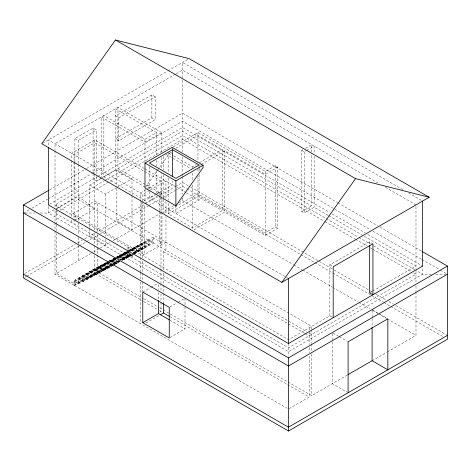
<?xml version="1.0" encoding="UTF-8"?>
<svg xmlns="http://www.w3.org/2000/svg" width="471" height="471" viewBox="0 0 471 471"><rect width="100%" height="100%" fill="white"/><g stroke="black" fill="none" stroke-linecap="round" stroke-linejoin="round"><path stroke-width="0.35" stroke-dasharray="2.35 1.77" d="M145.351 187.458L156.884 171.22M157.302 170.626L170.372 152.233M147.188 189.248L149.395 186.139L147.188 184.868M42.366 143.378L167.258 71.268M167.894 70.903L189.136 58.639M175.548 74.13L55.013 143.726L55.013 150.278M176.183 73.764L182.512 70.108L379.073 183.596M74.883 161.936L74.883 138.627L93.093 128.106L96.408 130.02L96.408 173.722M155.189 96.72L151.88 94.806L115.448 115.842L118.763 117.75L155.189 96.72L155.189 119.663L118.763 140.694L115.448 138.786L151.88 117.75L155.189 119.663M74.883 138.627L78.192 140.535L96.408 130.02M144.338 168.53L94.753 139.899L71.568 153.281L71.568 159.84M49.62 189.854L85.863 168.93M86.499 168.565L182.512 113.134L337.271 202.483M144.98 200.446L103.861 176.707L103.861 115.519L144.98 139.263L156.572 132.569L156.572 155.147M161.541 152.239L161.541 132.569L144.98 142.13L101.377 116.955L101.377 177.414M23.55 213.033L29.273 209.73M31.816 208.264L47.712 199.086M48.348 198.715L91.586 173.752M92.222 173.387L182.512 121.259L370.389 229.73M49.649 204.179L96.902 176.902M97.532 176.531L182.512 127.47L329.629 212.409M93.093 173.269L93.093 179.098L96.408 181.011L100.753 178.497M103.861 176.707L115.448 170.013L146.452 187.911M161.541 132.569L117.933 107.394L117.933 168.583L182.512 131.297L311.672 205.862L311.672 154.877M105.516 239.233L105.516 245.061L89.784 235.977L89.784 184.991L101.771 178.073M102.401 177.708L116.278 169.695L132.01 178.78L132.01 194.8M54.106 209.73L48.389 213.033L39.623 213.033M56.65 208.264L104.326 180.74M104.962 180.369L182.512 135.601L358.29 237.084M57.015 208.576L78.192 196.348L94.753 208.777L75.431 219.928L75.431 215.106L74.053 215.901L140.287 254.14L141.806 253.268L144.291 254.699L144.291 203.713M57.639 211.52L55.013 213.033L288.488 347.833L415.987 274.216L413.444 272.75M60.129 210.078L182.512 139.422L324.378 221.329M173.31 146.805L197.967 132.569L265.303 171.45L275.241 165.71L277.725 167.146L277.725 228.329L265.303 235.5L224.738 212.08L192.451 230.719M175.771 148.253L197.967 135.436L222.253 149.46L222.253 210.643L192.451 227.852L168.159 213.828L168.159 200.723M89.784 184.991L105.516 194.076L116.237 187.882M116.867 187.517L132.01 178.78M94.753 203.955L97.238 202.518L97.238 231.767M145.933 189.701L140.287 192.957L140.287 199.516M148.442 188.247L160.988 181.005L160.988 196.301M149.666 190.414L142.772 194.393L142.772 200.946M150.29 190.049L165.957 181.005L165.957 198.491M173.764 155.883L192.451 166.669L196.254 164.473M199.421 162.642L222.253 149.46M199.41 165.515L200.675 164.785M201.311 164.42L224.738 150.891L265.303 174.317L277.725 167.146M143.696 201.188L154.741 194.811M156.943 193.54L159.469 192.08L161.953 193.516L161.953 196.431M156.29 194.235L149.395 198.214L149.395 191.644M156.914 193.875L172.58 184.832L172.58 181.005M144.921 203.348L157.079 196.33M159.428 194.97L161.953 193.516M24.822 273.486L75.136 244.437M77.686 242.965L82.142 240.393M84.692 238.921L94.83 233.068M95.46 232.703L144.938 204.137M145.574 203.772L157.673 196.784M160.222 195.312L174.871 186.857M175.506 186.487L182.512 182.442L190.154 186.857M24.822 277.307L26.093 276.577M26.729 276.206L78.869 246.103M79.505 245.738L85.863 242.065M86.499 241.7L97.944 235.094M100.488 233.622L148.177 206.092M148.812 205.721L174.882 190.673M175.518 190.308L182.512 186.269L186.333 188.471M55.013 231.243L55.013 274.222L92.805 252.397M93.441 252.032L99.799 248.364M100.435 247.993L110.561 242.147M113.087 240.693L160.417 213.363M161.047 212.998L173.675 205.709M178.727 202.795L182.512 200.605L293.209 264.514M164.461 213.098L197.967 193.758L265.303 232.633L275.241 226.898L277.725 228.329M168.159 213.828L197.967 196.625L222.253 210.643M199.074 174.594L199.074 200.128L175.889 213.51L175.889 206.94M74.053 280.592L94.753 268.641L98.892 271.031L78.192 282.983L74.053 280.592L74.053 285.214L55.013 274.222M78.192 278.361L98.892 266.409L103.031 268.8L82.331 280.751L78.192 278.361L78.192 282.983M82.331 276.13L103.031 264.184L107.17 266.568L86.476 278.52L82.331 276.13L82.331 280.751M86.476 278.52L86.476 273.898L107.17 261.953L107.17 267.369L103.031 264.979L106.905 262.741M86.476 273.898L90.615 276.289L90.615 271.667L108.195 261.517M108.819 261.158L111.309 259.721L115.448 262.111L112.958 263.548M108.595 261.446L94.753 269.441L98.892 271.832L112.11 264.196M109.219 261.087L114.83 257.849M108.371 261.735L98.892 267.21L103.031 269.6L112.51 264.125M108.995 261.376L115.23 257.778M115.848 257.419L119.593 255.258L123.732 257.649L119.993 259.809M109.396 261.305L115.63 257.708M116.249 257.343L123.732 253.027L127.871 255.417L120.393 259.733M109.796 261.228L116.031 257.631M116.655 257.272L126.622 251.514M328.157 215.382L314.151 207.299L304.219 213.033L301.734 211.603L301.734 150.414L302.977 149.696M305.461 148.265L311.672 144.679L311.672 151.962M114.559 258.638L111.309 260.516L115.448 262.906L118.074 261.387M117.055 257.201L128.271 250.725M128.895 250.366L132.01 248.564L136.148 250.955L136.148 246.333L140.287 248.723L133.434 252.686M117.456 257.131L136.148 246.333M107.724 262.906L87.023 274.858L91.162 277.248L111.862 265.297L108.312 263.248M128.448 250.943L119.587 256.053L123.732 258.444L131.338 254.052M129.072 250.578L140.287 244.108L144.426 246.492L144.426 241.876L148.565 244.266L148.565 239.645L152.71 242.035L152.71 237.413L160.988 242.194L159.469 243.071L159.469 211.02M107.47 263.212L91.162 272.627L95.307 275.017L112.863 264.879M109.979 261.764L111.862 260.675L116.001 263.065L113.493 264.514M128.224 251.226L123.732 253.822L127.871 256.212L131.121 254.34M128.848 250.866L144.426 241.876M107.847 263.154L95.307 270.395L99.446 272.786L113.24 264.82M110.355 261.705L116.001 258.444L116.001 263.86L119.764 261.688M129.248 250.796L148.565 239.645M109.478 262.371L99.446 268.164L103.585 270.554L113.617 264.761M110.108 262.006L116.378 258.385M117.008 258.026L120.14 256.212L124.279 258.603L121.771 260.051M72.952 213.669L133.387 248.564L152.71 237.413M109.855 262.312L103.585 265.932L107.724 268.323L113.994 264.702M110.485 261.953L116.755 258.332M117.385 257.967L124.279 253.981L128.418 256.371L121.524 260.357M110.862 261.894L117.132 258.273M117.756 257.908L128.418 251.755L128.418 257.172L124.279 254.782L128.047 252.609M129.425 251.331L111.862 261.47L116.001 263.86M130.049 250.972L132.563 249.524L136.702 251.914L136.702 246.657M117.885 258.155L129.802 251.273M130.426 250.913L136.702 247.293L140.841 249.683L140.841 244.425M128.295 252.303L120.14 257.013L124.279 259.403L133.687 253.969M130.803 250.855L140.841 245.061L144.98 247.452L144.98 242.194M130.555 251.161L144.98 242.83L149.119 245.22L149.119 239.963M130.932 251.102L149.119 240.599M301.734 150.414L304.219 151.85L306.079 150.773M306.703 150.414L314.151 146.116L314.151 153.399M74.053 285.214L97.238 271.832L143.049 298.278M74.606 280.91L74.606 285.532L110.685 264.702M90.615 271.667L94.753 274.057L110.467 264.99M112.734 263.837L117.721 260.958M113.134 263.766L119.369 260.169M107.17 267.369L112.91 264.054M113.535 263.695L119.769 260.092M78.745 283.936L99.446 271.991L95.307 269.6L74.606 281.546L78.745 283.936L78.745 278.679M112.693 264.343L111.309 265.138L107.17 262.747M113.935 263.619L118.298 261.105M120.794 259.662L130.761 253.904M82.884 281.705L103.585 269.759L99.446 267.369L78.745 279.321L82.884 281.705L82.884 276.448M120.57 259.951L131.162 253.834M133.658 252.397L136.148 250.955M87.023 279.48L107.724 267.528L103.585 265.138L82.884 277.089L87.023 279.48L87.023 274.222M118.015 258.173L120.97 259.88L132.81 253.045M133.835 252.609L144.426 246.492M133.611 252.898L148.565 244.266M113.87 264.455L120.14 260.834M133.387 253.186L152.71 242.035M114.247 264.396L119.263 261.499M114.624 264.343L120.894 260.716M107.724 263.701L111.862 266.091L114.371 264.643M115.001 264.284L119.387 261.746M121.901 260.298L132.563 254.146M122.272 260.239L133.564 253.722M134.194 253.363L136.702 251.914M122.648 260.18L140.841 249.683M134.317 253.604L144.98 247.452M128.418 257.172L133.44 254.275M134.064 253.91L149.119 245.22M134.441 253.851L153.258 242.989L153.258 237.731M165.957 242.194L142.772 255.576L288.488 339.703L329.883 315.805L333.197 317.719M163.472 269.96L163.472 251.755L165.957 250.319L165.957 216.701M142.772 292.061L150.32 287.704M150.95 287.339L157.243 283.707M301.734 211.603L311.672 205.862M74.606 285.532L140.287 323.453L142.171 322.37M159.734 312.226L160.988 311.502L160.988 302.017M169.896 306.998L177.443 302.635M178.073 302.276L184.367 298.643M145.91 323.077L159.08 315.47M169.896 337.589L184.997 328.87L184.997 305.561M329.883 315.805L329.883 264.82L369.623 241.87L372.938 243.784M369.623 292.862L372.167 291.396M372.802 291.025L415.987 266.091L362.523 235.223M289.117 408.651L309.188 397.065L309.188 355.546M170.408 314.075L311.672 395.634L347.51 374.94M372.108 360.739L386.738 352.29M387.374 351.925L415.987 335.405L415.987 292.426M25.01 213.033L35.237 213.033M431.377 274.216L422.611 274.216L288.488 351.654L48.389 213.033L48.389 204.909M435.763 274.216L445.99 274.216M402.87 189.683L182.512 62.46L182.512 79.399M408.598 192.992L421.339 200.346M385.437 187.27L415.987 204.909L415.987 268.8M337.907 202.848L377.395 225.644M379.944 227.116L421.339 251.019M372.938 231.196L421.339 259.144M421.975 259.509L439.808 269.806M440.444 270.171L446.814 273.851M332.179 213.881L365.296 232.998M367.839 234.47L422.611 266.091L422.611 274.216L415.605 270.171M328.793 215.747L361.887 234.858M358.926 237.449L370.389 244.066M373.574 245.909L414.969 269.806M325.014 221.694L354.916 238.956M355.552 239.327L367.003 245.939M370.182 247.775L372.09 248.876M372.726 249.241L410.9 271.278M156.572 132.569L115.448 108.83L115.448 170.013M170.92 152.551L172.58 153.511M199.074 168.806L200.175 169.442M168.783 153.004L173.145 155.524M165.739 154.117L190.537 168.435M329.883 264.82L332.09 266.091M190.79 187.222L333.45 269.589M334.086 269.954L369.753 290.542M370.389 290.913L375.481 293.857M376.123 294.222L386.308 300.104M388.858 301.575L393.314 304.148M395.864 305.62L447.45 335.405M186.969 188.842L300.333 254.293M300.969 254.658L314.345 262.382M314.981 262.747L332.179 272.674M332.814 273.045L371.024 295.105M371.66 295.47L383.129 302.094M383.765 302.459L390.129 306.132M390.771 306.503L442.993 336.653M144.974 168.895L185.827 192.48M186.457 192.845L199.074 200.128M160.988 181.005L94.753 142.766L74.053 154.718L74.053 161.27M372.108 309.747L377.771 313.021M380.291 314.475L386.579 318.108M293.845 264.885L302.111 269.659M302.747 270.024L332.014 286.921M332.65 287.286L358.095 301.982M358.731 302.347L370.182 308.958M372.726 310.43L377.819 313.368M378.454 313.733L386.726 318.508M387.362 318.873L415.987 335.405M117.933 168.583L161.541 193.758L161.541 173.357M288.488 278.52L48.389 139.899L48.389 146.634M338.661 336.329L332.367 332.697L332.367 383.682L346.839 392.037M339.291 336.688L347.468 341.41M159.469 243.071L161.953 244.502L161.953 214.641M78.192 199.651L306.58 331.507M309.123 332.979L311.672 334.445M163.472 251.755L304.731 333.309M305.367 333.674L309.188 335.882M128.418 252.55L132.563 254.941L132.563 257.808M143.684 298.649L158.957 307.463M159.592 307.834L169.772 313.71M95.307 273.58L143.302 301.293M143.932 301.658L159.092 310.413M159.722 310.772L160.988 311.502M169.831 316.612L309.188 397.065M169.854 320.133L184.997 328.87M142.772 324.89L287.216 408.28M415.987 271.508L415.987 282.959M415.987 285.873L415.987 291.702M372.108 310.477L372.108 326.503M369.623 241.87L369.623 244.06M314.151 156.313L314.151 207.299M311.672 329.029L311.672 326.321L94.753 201.082L71.568 214.47L55.013 204.909L78.192 191.526L74.883 189.613L74.883 162.66M311.672 329.706L311.672 343.188M311.672 343.918L311.672 351.201M311.672 354.115L311.672 395.634M309.188 327.757L309.188 330.465M309.188 331.142L309.188 344.619M309.188 347.533L309.188 352.632M304.219 151.85L304.219 213.033M288.488 343.53L288.488 355.958M275.241 165.71L275.241 226.898M265.303 171.45L265.303 235.5M224.738 150.891L224.738 212.08M199.074 166.257L199.074 170.973M197.967 132.569L197.967 161.659M197.967 168.942L197.967 172.633M197.967 176.272L197.967 196.625M192.451 166.669L192.451 168.123M192.451 173.175L192.451 180.505M192.451 184.832L192.451 229.265M184.997 298.278L184.997 304.831M182.512 80.129L182.512 151.85M182.512 156.902L182.512 172.975M182.512 173.658L182.512 175.889M182.512 176.572L182.512 194.052M182.512 197.696L182.512 200.605M172.162 147.376L172.162 149.124M168.159 152.645L168.159 172.315M168.159 178.138L168.159 199.992M165.957 201.4L165.957 213.787M163.472 272.874L163.472 284.531M163.472 285.261L163.472 292.544M163.472 293.268L163.472 302.741M163.196 156.29L163.196 170.125M163.196 174.5L163.196 213.104M161.953 199.345L161.953 211.726M161.541 157.338L161.541 168.989M160.988 197.031L160.988 211.603M160.988 212.327L160.988 268.458M160.988 269.188L160.988 283.047M160.988 283.777L160.988 291.072M160.988 293.992L160.988 301.287M159.469 192.08L159.469 194.994M159.469 195.724L159.469 210.29M158.503 284.437L158.503 289.535M158.503 292.45L158.503 299.733M156.572 160.246L156.572 166.075M156.572 170.449L156.572 193.028M151.88 94.806L151.88 117.75M149.395 166.675L149.395 188.889M144.98 139.263L144.98 161.841M144.98 189.477L144.98 201.859M142.772 201.676L142.772 258.285M142.772 260.993L142.772 272.444M142.772 273.174L142.772 281.181M142.772 281.911L142.772 291.384M141.806 202.277L141.806 253.268M140.287 200.24L140.287 256.854M140.287 257.531L140.287 271.738M140.287 272.468L140.287 279.02M140.287 281.935L140.287 323.453M133.387 248.564L133.387 252.527M132.563 248.882L132.563 252.821M132.01 195.53L132.01 229.766L116.278 220.681L116.278 186.451M132.01 248.564L132.01 252.003M132.01 254.623L132.01 257.49M129.248 251.455L129.248 255.417L125.109 253.027L125.109 257.649L120.97 255.258L120.97 259.88M128.418 247.293L128.418 249.93M127.871 246.975L127.871 249.612M127.871 252.115L127.871 256.212M124.279 253.345L124.279 259.403M123.732 253.027L123.732 258.444M120.14 255.576L120.14 259.651M119.593 255.258L119.593 259.88M118.763 117.75L118.763 140.694M116.832 260.127L116.832 262.111L112.693 259.721L112.693 263.018M116.278 169.695L116.278 185.721M115.448 257.49L115.448 262.906M111.862 260.039L111.862 263.454M111.862 264.113L111.862 266.091M111.309 259.721L111.309 262.494M108.554 261.953L108.554 266.568L104.409 264.178L104.409 268.8L100.27 266.409L100.27 271.031L96.131 268.641L96.131 273.262L91.992 270.872L91.992 275.494L87.853 273.103L87.853 277.725L83.714 275.335L83.714 279.957L79.575 277.566L79.575 282.188L75.431 279.798L75.431 284.419L56.39 273.421L56.39 233.363M107.724 262.27L107.724 268.323M105.516 194.076L105.516 236.318M103.585 264.502L103.585 270.554M103.031 264.184L103.031 269.6M99.446 266.733L99.446 272.786M98.892 266.409L98.892 271.832M97.238 234.682L97.238 246.333M97.238 247.063L97.238 254.346M97.238 255.076L97.238 271.832M96.408 176.637L96.408 181.011M95.307 268.959L95.307 275.017M94.753 139.899L94.753 173.405M94.753 174.087L94.753 229.948M94.753 232.868L94.753 245.279M94.753 246.009L94.753 252.58M94.753 255.5L94.753 274.057M93.093 128.106L93.093 172.539M91.162 271.991L91.162 277.248M78.192 140.535L78.192 163.843M78.192 164.573L78.192 222.23M78.192 222.96L78.192 234.611M78.192 237.525L78.192 244.808M78.192 245.538L78.192 260.834M74.053 162L74.053 218.609M74.053 219.286L74.053 224.031M71.568 160.57L71.568 217.178M71.568 219.886L71.568 222.595M56.39 204.114L56.39 208.936M56.39 209.595L56.39 223.89M56.39 224.62L56.39 230.449M55.013 151.008L55.013 206.94M55.013 210.325L55.013 221.776M55.013 222.506L55.013 230.513"/><path stroke-width="0.71" d="M115.448 39.994L41.766 143.726L281.864 282.341L429.234 197.261L189.136 58.639L115.448 39.994L355.552 178.615L429.234 197.261M175.889 205.821L203.072 167.558L203.072 165.221L172.162 147.376L144.98 163.066L144.98 187.976L175.889 205.821L175.889 180.911L144.98 163.066M281.864 282.341L355.552 178.615M421.975 251.384L447.45 266.091L447.45 339.226L288.488 431.006L23.55 278.043L23.55 204.909L48.984 190.225M172.58 149.684L149.395 163.066L175.889 178.362L199.074 164.98L172.58 149.684L172.58 176.666M175.889 180.911L203.072 165.221M142.772 322.659L169.266 337.954L169.266 307.363L142.772 292.061L142.772 322.659L158.503 313.574L169.224 319.768M160.334 314.746L163.472 312.938L169.195 316.241M48.389 147.364L48.389 204.909L288.488 343.53L422.611 266.091L422.611 201.082M23.55 204.909L288.488 357.866L447.45 266.091M447.45 274.216L288.488 365.996L23.55 213.033M348.14 374.575L372.108 360.739L387.839 369.817L387.839 318.832L348.098 341.775L348.098 392.761M447.45 335.405L288.488 427.179L23.55 274.222M372.108 327.233L372.108 360.739M369.623 245.515L369.623 292.862L372.938 294.775L372.938 243.784L333.197 266.727L333.197 317.719M288.488 278.52L288.488 343.53M288.488 357.866L288.488 431.006M163.472 303.471L163.472 312.938M158.503 300.463L158.503 313.574"/></g></svg>
